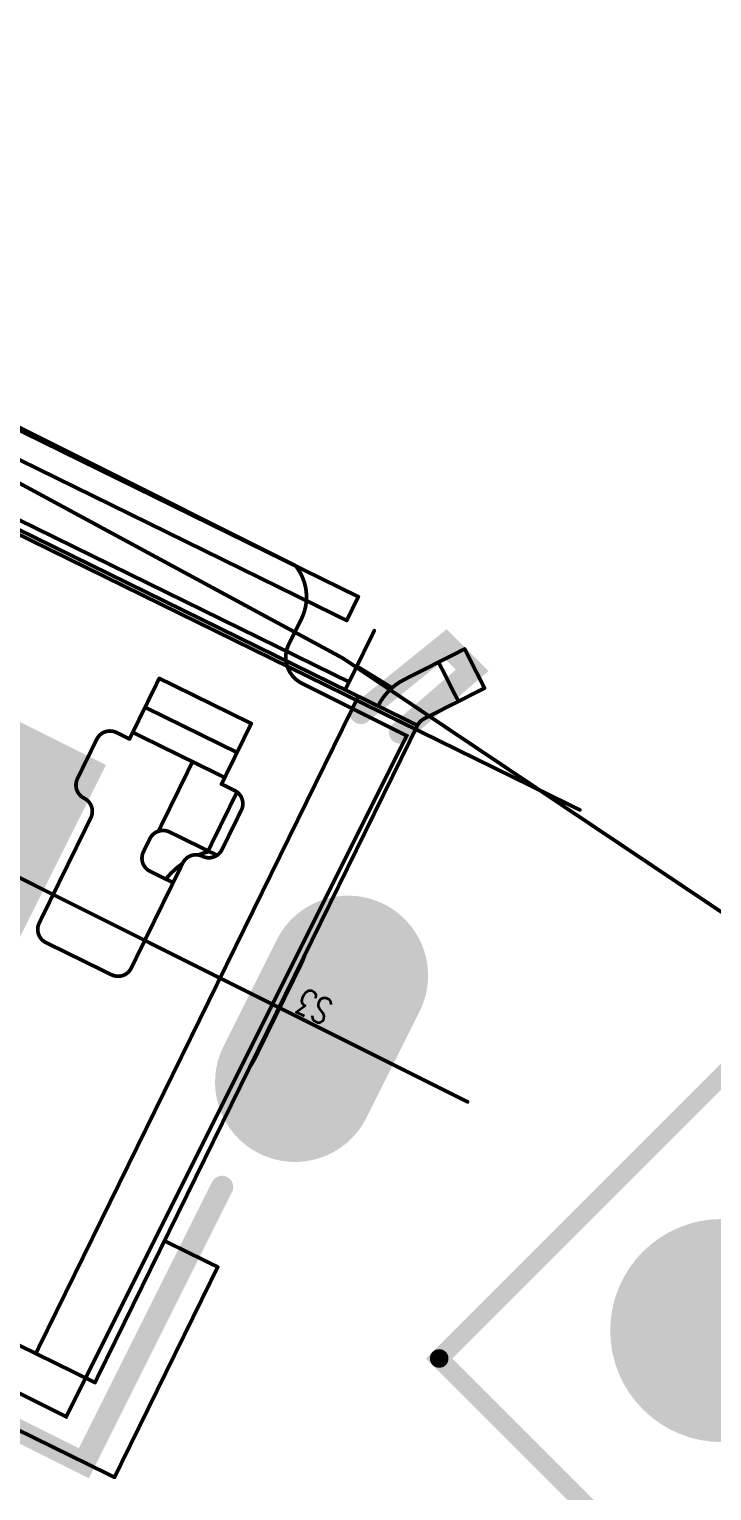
# Model space of a CAD drawing. Extents: x -79 to 36, y -58 to 47.
# Drawn here: x 16.22 to 20.88, y 24.7 to 34.68 of the extents above; entities that cross this region are included whole.
import ezdxf

# ---------------------------------------------------------------- set-up
doc = ezdxf.new("R2010")
doc.units = 0
doc.header["$MEASUREMENT"] = 0
doc.linetypes.add('PADS_DASH_38100', pattern=[0.254, 0.127, -0.127])
doc.layers.get('0').update_dxf_attribs({"linetype": 'CONTINUOUS'})
for name, color, linetype in [('2D_LINE_00', 2, 'CONTINUOUS'), ('BOARD_OUTLINE_00', 254, 'CONTINUOUS'), ('DRIL_PLTE_THRU_01', 5, 'CONTINUOUS'), ('DRIL_SYMBOL', 254, 'CONTINUOUS'), ('PADS_INNER', 186, 'CONTINUOUS'), ('PADS_TOP', 186, 'CONTINUOUS'), ('PART_NAME_01', 254, 'CONTINUOUS'), ('PART_TOP_2DLINE_01', 254, 'CONTINUOUS'), ('PART_TOP_2DLINE_20', 6, 'CONTINUOUS'), ('PART_TOP_2DLINE_26', 2, 'CONTINUOUS'), ('PART_TOP_TEXT_20', 6, 'CONTINUOUS')]:
    doc.layers.add(name, color=color, linetype=linetype)
doc.styles.add('W0$0254', font='simplex', dxfattribs={"width": 0.75})
doc.styles.add('W0$127', font='simplex', dxfattribs={"width": 0.75})

# ---------------------------------------------------------------- blocks, each defined once
blk = doc.blocks.new('BOARD_354')
at = {"layer": 'BOARD_OUTLINE_00', "const_width": 0.0254}
blk.add_lwpolyline([(0, 0, -0.345792), (0.0912, -1.3559), (-7.6554, -12.7121, -0.342864), (-8.9403, -13.1259), (-17.4174, -10.0405, 0.397948), (3.9744, -53.9001), (7.9759, -41.5846, -0.500217), (9.642, -41.0158), (22.9292, -50.0797, -0.202089), (23.3926, -50.7974), (24.189, -55.3136, 0.397948), (51.4764, -14.8564), (46.682, -15.8771, -0.204816), (45.8334, -15.7099), (32.7133, -6.7599, -0.496948), (32.6261, -5.0086), (42.5935, 3.3551, 0.397948), (-6.0859, 6.7591)], format="xyb", close=True, dxfattribs=at)
blk = doc.blocks.new('SMOOTH_0$0254')
at = {"const_width": 0.0127}
blk.add_lwpolyline([(-0.00635, 0, 1), (0.00635, 0, 1)], format="xyb", close=True, dxfattribs=at)
blk = doc.blocks.new('DRAWING_36')
at = {"layer": '2D_LINE_00', "const_width": 0.0254}
blk.add_lwpolyline([(0, 0), (0.4131, 0.2092)], dxfattribs=at)
at = {"layer": '2D_LINE_00'}
for p in [(0.4131, 0.2092), (0, 0)]:
    blk.add_blockref('SMOOTH_0$0254', p, dxfattribs=at)
blk = doc.blocks.new('DRAWING_37')
at = {"layer": '2D_LINE_00', "const_width": 0.0254}
blk.add_lwpolyline([(0, 0), (0.4131, 0.2092)], dxfattribs=at)
at = {"layer": '2D_LINE_00'}
for p in [(0.4131, 0.2092), (0, 0)]:
    blk.add_blockref('SMOOTH_0$0254', p, dxfattribs=at)
blk = doc.blocks.new('DRAWING_134')
at = {"layer": '2D_LINE_00', "const_width": 0.0254}
blk.add_lwpolyline([(0, 0), (-0.1322, -0.2693)], dxfattribs=at)
at = {"layer": '2D_LINE_00'}
for p in [(0, 0), (-0.1322, -0.2693)]:
    blk.add_blockref('SMOOTH_0$0254', p, dxfattribs=at)
blk = doc.blocks.new('DRAWING_137')
at = {"layer": '2D_LINE_00', "const_width": 0.0254}
blk.add_lwpolyline([(0, 0), (-0.3525, -0.7181)], dxfattribs=at)
at = {"layer": '2D_LINE_00'}
for p in [(0, 0), (-0.3525, -0.7181)]:
    blk.add_blockref('SMOOTH_0$0254', p, dxfattribs=at)
blk = doc.blocks.new('DRAWING_138')
at = {"layer": '2D_LINE_00', "const_width": 0.0254}
blk.add_lwpolyline([(0, 0), (0.2031, 0.4138)], dxfattribs=at)
at = {"layer": '2D_LINE_00'}
for p in [(0.2031, 0.4138), (0, 0)]:
    blk.add_blockref('SMOOTH_0$0254', p, dxfattribs=at)
blk = doc.blocks.new('DRAWING_146')
at = {"layer": '2D_LINE_00', "const_width": 0.0254}
blk.add_lwpolyline([(0, 0), (-0.044068, -0.089766)], dxfattribs=at)
at = {"layer": '2D_LINE_00'}
for p in [(0, 0), (-0.044068, -0.089766)]:
    blk.add_blockref('SMOOTH_0$0254', p, dxfattribs=at)
blk = doc.blocks.new('DRAWING_151')
at = {"layer": '2D_LINE_00', "const_width": 0.0254}
blk.add_lwpolyline([(0, 0), (0.2329, 0.4745)], dxfattribs=at)
at = {"layer": '2D_LINE_00'}
for p in [(0.2329, 0.4745), (0, 0)]:
    blk.add_blockref('SMOOTH_0$0254', p, dxfattribs=at)
blk = doc.blocks.new('DRAWING_155')
at = {"layer": '2D_LINE_00', "const_width": 0.0254}
blk.add_lwpolyline([(0, 0), (0.3525, 0.7181)], dxfattribs=at)
at = {"layer": '2D_LINE_00'}
for p in [(0.3525, 0.7181), (0, 0)]:
    blk.add_blockref('SMOOTH_0$0254', p, dxfattribs=at)
blk = doc.blocks.new('DRAWING_156')
at = {"layer": '2D_LINE_00', "const_width": 0.0254}
blk.add_lwpolyline([(0, 0), (0.2031, 0.4138)], dxfattribs=at)
at = {"layer": '2D_LINE_00'}
for p in [(0.2031, 0.4138), (0, 0)]:
    blk.add_blockref('SMOOTH_0$0254', p, dxfattribs=at)
blk = doc.blocks.new('DRAWING_159')
at = {"layer": '2D_LINE_00', "const_width": 0.0254}
blk.add_lwpolyline([(0, 0), (-0.197, -0.4013)], dxfattribs=at)
at = {"layer": '2D_LINE_00'}
for p in [(0, 0), (-0.197, -0.4013)]:
    blk.add_blockref('SMOOTH_0$0254', p, dxfattribs=at)
blk = doc.blocks.new('DRAWING_161')
at = {"layer": '2D_LINE_00', "const_width": 0.0254}
blk.add_lwpolyline([(0, 0), (0.1322, 0.2693)], dxfattribs=at)
at = {"layer": '2D_LINE_00'}
for p in [(0.1322, 0.2693), (0, 0)]:
    blk.add_blockref('SMOOTH_0$0254', p, dxfattribs=at)
blk = doc.blocks.new('DRAWING_164')
at = {"layer": '2D_LINE_00', "const_width": 0.0254}
blk.add_lwpolyline([(0, 0), (0.0796, 0.1621)], dxfattribs=at)
at = {"layer": '2D_LINE_00'}
for p in [(0.0796, 0.1621), (0, 0)]:
    blk.add_blockref('SMOOTH_0$0254', p, dxfattribs=at)
blk = doc.blocks.new('DRAWING_168')
at = {"layer": '2D_LINE_00', "const_width": 0.0254}
blk.add_lwpolyline([(0, 0), (0.198668, 0.404682)], dxfattribs=at)
at = {"layer": '2D_LINE_00'}
for p in [(0.198668, 0.404682), (0, 0)]:
    blk.add_blockref('SMOOTH_0$0254', p, dxfattribs=at)
blk = doc.blocks.new('DRAWING_169')
at = {"layer": '2D_LINE_00', "const_width": 0.0254}
blk.add_lwpolyline([(0, 0), (2.2034, 4.4883)], dxfattribs=at)
at = {"layer": '2D_LINE_00'}
for p in [(2.2034, 4.4883), (0, 0)]:
    blk.add_blockref('SMOOTH_0$0254', p, dxfattribs=at)
blk = doc.blocks.new('DRAWING_177')
at = {"layer": '2D_LINE_00', "const_width": 0.0254}
blk.add_lwpolyline([(0, 0), (-2.2034, -4.4883)], dxfattribs=at)
at = {"layer": '2D_LINE_00'}
for p in [(0, 0), (-2.2034, -4.4883)]:
    blk.add_blockref('SMOOTH_0$0254', p, dxfattribs=at)
blk = doc.blocks.new('DRAWING_178')
at = {"layer": '2D_LINE_00', "const_width": 0.0254}
blk.add_lwpolyline([(0, 0), (0.3085, 0.6284)], dxfattribs=at)
at = {"layer": '2D_LINE_00'}
for p in [(0.3085, 0.6284), (0, 0)]:
    blk.add_blockref('SMOOTH_0$0254', p, dxfattribs=at)
blk = doc.blocks.new('DRAWING_179')
at = {"layer": '2D_LINE_00', "const_width": 0.0254}
blk.add_lwpolyline([(0, 0), (0.705094, 1.43626)], dxfattribs=at)
at = {"layer": '2D_LINE_00'}
for p in [(0.705094, 1.43626), (0, 0)]:
    blk.add_blockref('SMOOTH_0$0254', p, dxfattribs=at)
blk = doc.blocks.new('DRAWING_188')
at = {"layer": '2D_LINE_00', "const_width": 0.0254}
blk.add_lwpolyline([(0, 0), (1.8851, -0.9254)], dxfattribs=at)
at = {"layer": '2D_LINE_00'}
for p in [(0, 0), (1.8851, -0.9254)]:
    blk.add_blockref('SMOOTH_0$0254', p, dxfattribs=at)
blk = doc.blocks.new('DRAWING_189')
at = {"layer": '2D_LINE_00', "const_width": 0.0254}
blk.add_lwpolyline([(0, 0), (-0.1355, 0.2677)], dxfattribs=at)
at = {"layer": '2D_LINE_00'}
for p in [(-0.1355, 0.2677), (0, 0)]:
    blk.add_blockref('SMOOTH_0$0254', p, dxfattribs=at)
blk = doc.blocks.new('DRAWING_190')
at = {"layer": '2D_LINE_00', "const_width": 0.0254}
blk.add_lwpolyline([(0, 0), (0.1355, -0.2677)], dxfattribs=at)
at = {"layer": '2D_LINE_00'}
for p in [(0, 0), (0.1355, -0.2677)]:
    blk.add_blockref('SMOOTH_0$0254', p, dxfattribs=at)
blk = doc.blocks.new('DRAWING_198')
at = {"layer": '2D_LINE_00', "const_width": 0.0254}
blk.add_lwpolyline([(0, 0), (-0.969476, 0.475938)], dxfattribs=at)
at = {"layer": '2D_LINE_00'}
for p in [(-0.969476, 0.475938), (0, 0)]:
    blk.add_blockref('SMOOTH_0$0254', p, dxfattribs=at)
blk = doc.blocks.new('DRAWING_219')
at = {"layer": '2D_LINE_00', "const_width": 0.0254}
blk.add_lwpolyline([(0, 0), (-0.3636, 0.1785)], dxfattribs=at)
at = {"layer": '2D_LINE_00'}
for p in [(-0.3636, 0.1785), (0, 0)]:
    blk.add_blockref('SMOOTH_0$0254', p, dxfattribs=at)
blk = doc.blocks.new('DRAWING_246')
at = {"layer": '2D_LINE_00', "const_width": 0.0254}
blk.add_lwpolyline([(0, 0), (0.4488, -0.2203)], dxfattribs=at)
at = {"layer": '2D_LINE_00'}
for p in [(0, 0), (0.4488, -0.2203)]:
    blk.add_blockref('SMOOTH_0$0254', p, dxfattribs=at)
blk = doc.blocks.new('DRAWING_252')
at = {"layer": '2D_LINE_00', "const_width": 0.0254}
blk.add_lwpolyline([(0, 0), (0.1571, -0.0771)], dxfattribs=at)
at = {"layer": '2D_LINE_00'}
for p in [(0, 0), (0.1571, -0.0771)]:
    blk.add_blockref('SMOOTH_0$0254', p, dxfattribs=at)
blk = doc.blocks.new('DRAWING_259')
at = {"layer": '2D_LINE_00', "const_width": 0.0254}
blk.add_lwpolyline([(0, 0), (0.3235, -0.1588)], dxfattribs=at)
at = {"layer": '2D_LINE_00'}
for p in [(0, 0), (0.3235, -0.1588)]:
    blk.add_blockref('SMOOTH_0$0254', p, dxfattribs=at)
blk = doc.blocks.new('DRAWING_261')
at = {"layer": '2D_LINE_00', "const_width": 0.0254}
blk.add_lwpolyline([(0, 0), (-0.089766, 0.044068)], dxfattribs=at)
at = {"layer": '2D_LINE_00'}
for p in [(-0.089766, 0.044068), (0, 0)]:
    blk.add_blockref('SMOOTH_0$0254', p, dxfattribs=at)
blk = doc.blocks.new('DRAWING_262')
at = {"layer": '2D_LINE_00', "const_width": 0.0254}
blk.add_lwpolyline([(0, 0), (-0.089766, 0.044068)], dxfattribs=at)
at = {"layer": '2D_LINE_00'}
for p in [(-0.089766, 0.044068), (0, 0)]:
    blk.add_blockref('SMOOTH_0$0254', p, dxfattribs=at)
blk = doc.blocks.new('DRAWING_266')
at = {"layer": '2D_LINE_00', "const_width": 0.0254}
blk.add_lwpolyline([(0, 0), (0.628364, -0.308478)], dxfattribs=at)
at = {"layer": '2D_LINE_00'}
for p in [(0, 0), (0.628364, -0.308478)]:
    blk.add_blockref('SMOOTH_0$0254', p, dxfattribs=at)
blk = doc.blocks.new('DRAWING_267')
at = {"layer": '2D_LINE_00', "const_width": 0.0254}
blk.add_lwpolyline([(0, 0), (-0.6284, 0.3085)], dxfattribs=at)
at = {"layer": '2D_LINE_00'}
for p in [(-0.6284, 0.3085), (0, 0)]:
    blk.add_blockref('SMOOTH_0$0254', p, dxfattribs=at)
blk = doc.blocks.new('DRAWING_273')
at = {"layer": '2D_LINE_00', "const_width": 0.0254}
blk.add_lwpolyline([(0, 0), (-0.6284, 0.3085)], dxfattribs=at)
at = {"layer": '2D_LINE_00'}
for p in [(-0.6284, 0.3085), (0, 0)]:
    blk.add_blockref('SMOOTH_0$0254', p, dxfattribs=at)
blk = doc.blocks.new('DRAWING_275')
at = {"layer": '2D_LINE_00', "const_width": 0.0254}
blk.add_lwpolyline([(0, 0), (-1.122078, 0.550854)], dxfattribs=at)
at = {"layer": '2D_LINE_00'}
for p in [(-1.122078, 0.550854), (0, 0)]:
    blk.add_blockref('SMOOTH_0$0254', p, dxfattribs=at)
blk = doc.blocks.new('DRAWING_276')
at = {"layer": '2D_LINE_00', "linetype": 'PADS_DASH_38100', "const_width": 0.0254}
blk.add_lwpolyline([(0, 0), (-6.7325, 3.3051)], dxfattribs=at)
at = {"layer": '2D_LINE_00'}
for p in [(-6.7325, 3.3051), (0, 0)]:
    blk.add_blockref('SMOOTH_0$0254', p, dxfattribs=at)
blk = doc.blocks.new('DRAWING_278')
at = {"layer": '2D_LINE_00', "const_width": 0.0254}
blk.add_lwpolyline([(0, 0), (-6.7325, 3.3051)], dxfattribs=at)
at = {"layer": '2D_LINE_00'}
for p in [(-6.7325, 3.3051), (0, 0)]:
    blk.add_blockref('SMOOTH_0$0254', p, dxfattribs=at)
blk = doc.blocks.new('DRAWING_279')
at = {"layer": '2D_LINE_00', "const_width": 0.0254}
blk.add_lwpolyline([(0, 0), (5.745, -2.8204)], dxfattribs=at)
at = {"layer": '2D_LINE_00'}
for p in [(0, 0), (5.745, -2.8204)]:
    blk.add_blockref('SMOOTH_0$0254', p, dxfattribs=at)
blk = doc.blocks.new('DRAWING_281')
at = {"layer": '2D_LINE_00', "const_width": 0.0254}
blk.add_lwpolyline([(0, 0), (5.386, -2.6441)], dxfattribs=at)
at = {"layer": '2D_LINE_00'}
for p in [(0, 0), (5.386, -2.6441)]:
    blk.add_blockref('SMOOTH_0$0254', p, dxfattribs=at)
blk = doc.blocks.new('DRAWING_282')
at = {"layer": '2D_LINE_00', "const_width": 0.0254}
blk.add_lwpolyline([(0, 0), (-5.385976, 2.6441)], dxfattribs=at)
at = {"layer": '2D_LINE_00'}
for p in [(-5.385976, 2.6441), (0, 0)]:
    blk.add_blockref('SMOOTH_0$0254', p, dxfattribs=at)
blk = doc.blocks.new('DRAWING_286')
at = {"layer": '2D_LINE_00', "const_width": 0.0254}
blk.add_lwpolyline([(18.6887, 30.1825, 0.001745), (18.4517, 30.3279)], format="xyb", dxfattribs=at)
at = {"layer": '2D_LINE_00'}
for p in [(18.4517, 30.3279), (18.6887, 30.1825)]:
    blk.add_blockref('SMOOTH_0$0254', p, dxfattribs=at)
blk = doc.blocks.new('DRAWING_328')
at = {"layer": '2D_LINE_00', "const_width": 0.0254}
blk.add_lwpolyline([(-0.089766, 0.044068, 0.41370246), (-0.044068, -0.089766)], format="xyb", dxfattribs=at)
at = {"layer": '2D_LINE_00'}
for p in [(-0.089766, 0.044068), (-0.044068, -0.089766)]:
    blk.add_blockref('SMOOTH_0$0254', p, dxfattribs=at)
blk = doc.blocks.new('DRAWING_329')
at = {"layer": '2D_LINE_00', "const_width": 0.0254}
blk.add_lwpolyline([(-0.044068, -0.089766, 0.41370246), (0.089766, -0.044068)], format="xyb", dxfattribs=at)
at = {"layer": '2D_LINE_00'}
for p in [(-0.044068, -0.089766), (0.089766, -0.044068)]:
    blk.add_blockref('SMOOTH_0$0254', p, dxfattribs=at)
blk = doc.blocks.new('DRAWING_330')
at = {"layer": '2D_LINE_00', "const_width": 0.0254}
blk.add_lwpolyline([(-0.089766, 0.044068, 0.41370246), (-0.044068, -0.089766)], format="xyb", dxfattribs=at)
at = {"layer": '2D_LINE_00'}
for p in [(-0.089766, 0.044068), (-0.044068, -0.089766)]:
    blk.add_blockref('SMOOTH_0$0254', p, dxfattribs=at)
blk = doc.blocks.new('DRAWING_331')
at = {"layer": '2D_LINE_00', "const_width": 0.0254}
blk.add_lwpolyline([(0.089766, -0.044068, 0.41370246), (0.044068, 0.089766)], format="xyb", dxfattribs=at)
at = {"layer": '2D_LINE_00'}
for p in [(0.044068, 0.089766), (0.089766, -0.044068)]:
    blk.add_blockref('SMOOTH_0$0254', p, dxfattribs=at)
blk = doc.blocks.new('DRAWING_336')
at = {"layer": '2D_LINE_00', "const_width": 0.0254}
blk.add_lwpolyline([(0.4937, -0.2424, 0.03361), (0.5217, -0.1743)], format="xyb", dxfattribs=at)
at = {"layer": '2D_LINE_00'}
for p in [(0.5217, -0.1743), (0.4937, -0.2424)]:
    blk.add_blockref('SMOOTH_0$0254', p, dxfattribs=at)
blk = doc.blocks.new('DRAWING_337')
at = {"layer": '2D_LINE_00', "const_width": 0.0254}
blk.add_lwpolyline([(-0.1306, 0.5343, 0.035795), (-0.2054, 0.5102)], format="xyb", dxfattribs=at)
at = {"layer": '2D_LINE_00'}
for p in [(-0.2054, 0.5102), (-0.1306, 0.5343)]:
    blk.add_blockref('SMOOTH_0$0254', p, dxfattribs=at)
blk = doc.blocks.new('DRAWING_338')
at = {"layer": '2D_LINE_00', "const_width": 0.0254}
blk.add_lwpolyline([(-0.3126, 0.4525, 0.071681), (-0.4276, 0.3459)], format="xyb", dxfattribs=at)
at = {"layer": '2D_LINE_00'}
for p in [(-0.3126, 0.4525), (-0.4276, 0.3459)]:
    blk.add_blockref('SMOOTH_0$0254', p, dxfattribs=at)
blk = doc.blocks.new('DRAWING_339')
at = {"layer": '2D_LINE_00', "const_width": 0.0254}
blk.add_lwpolyline([(0.4569, -0.3061, 0.03361), (0.4937, -0.2424)], format="xyb", dxfattribs=at)
at = {"layer": '2D_LINE_00'}
for p in [(0.4569, -0.3061), (0.4937, -0.2424)]:
    blk.add_blockref('SMOOTH_0$0254', p, dxfattribs=at)
blk = doc.blocks.new('DRAWING_342')
at = {"layer": '2D_LINE_00', "const_width": 0.0254}
blk.add_lwpolyline([(0.044068, 0.089766, 0.41370246), (-0.089766, 0.044068)], format="xyb", dxfattribs=at)
at = {"layer": '2D_LINE_00'}
for p in [(0.044068, 0.089766), (-0.089766, 0.044068)]:
    blk.add_blockref('SMOOTH_0$0254', p, dxfattribs=at)
blk = doc.blocks.new('DRAWING_343')
at = {"layer": '2D_LINE_00', "const_width": 0.0254}
blk.add_lwpolyline([(-0.044068, -0.089766, 0.41370246), (0.089766, -0.044068)], format="xyb", dxfattribs=at)
at = {"layer": '2D_LINE_00'}
for p in [(-0.044068, -0.089766), (0.089766, -0.044068)]:
    blk.add_blockref('SMOOTH_0$0254', p, dxfattribs=at)
blk = doc.blocks.new('DRAWING_344')
at = {"layer": '2D_LINE_00', "const_width": 0.0254}
blk.add_lwpolyline([(0.089766, -0.044068, 0.41370246), (0.044068, 0.089766)], format="xyb", dxfattribs=at)
at = {"layer": '2D_LINE_00'}
for p in [(0.044068, 0.089766), (0.089766, -0.044068)]:
    blk.add_blockref('SMOOTH_0$0254', p, dxfattribs=at)
blk = doc.blocks.new('DRAWING_345')
at = {"layer": '2D_LINE_00', "const_width": 0.0254}
blk.add_lwpolyline([(-0.089766, 0.044068, 0.41370246), (-0.044068, -0.089766)], format="xyb", dxfattribs=at)
at = {"layer": '2D_LINE_00'}
for p in [(-0.089766, 0.044068), (-0.044068, -0.089766)]:
    blk.add_blockref('SMOOTH_0$0254', p, dxfattribs=at)
blk = doc.blocks.new('DRAWING_346')
at = {"layer": '2D_LINE_00', "const_width": 0.0254}
blk.add_lwpolyline([(0.044068, 0.089766, 0.41370246), (-0.089766, 0.044068)], format="xyb", dxfattribs=at)
at = {"layer": '2D_LINE_00'}
for p in [(0.044068, 0.089766), (-0.089766, 0.044068)]:
    blk.add_blockref('SMOOTH_0$0254', p, dxfattribs=at)
blk = doc.blocks.new('DRAWING_347')
at = {"layer": '2D_LINE_00', "const_width": 0.0254}
blk.add_lwpolyline([(-0.1807, 0.3569, 0.162412), (-0.3591, 0.1763)], format="xyb", dxfattribs=at)
at = {"layer": '2D_LINE_00'}
for p in [(-0.1807, 0.3569), (-0.3591, 0.1763)]:
    blk.add_blockref('SMOOTH_0$0254', p, dxfattribs=at)
blk = doc.blocks.new('DRAWING_352')
at = {"layer": '2D_LINE_00', "const_width": 0.0254}
blk.add_lwpolyline([(0.044068, 0.089766, 0.41370246), (-0.089766, 0.044068)], format="xyb", dxfattribs=at)
at = {"layer": '2D_LINE_00'}
for p in [(0.044068, 0.089766), (-0.089766, 0.044068)]:
    blk.add_blockref('SMOOTH_0$0254', p, dxfattribs=at)
blk = doc.blocks.new('DRAWING_353')
at = {"layer": '2D_LINE_00', "const_width": 0.0254}
blk.add_lwpolyline([(-0.0452, 0.0892, 0.162412), (-0.0898, 0.0441)], format="xyb", dxfattribs=at)
at = {"layer": '2D_LINE_00'}
for p in [(-0.0452, 0.0892), (-0.0898, 0.0441)]:
    blk.add_blockref('SMOOTH_0$0254', p, dxfattribs=at)
blk = doc.blocks.new('SMOOTH_0$1524')
at = {"const_width": 0.0762}
blk.add_lwpolyline([(-0.0381, 0, 1), (0.0381, 0, 1)], format="xyb", close=True, dxfattribs=at)
blk = doc.blocks.new('PART_BODY_TOP_3')
at = {"layer": 'PART_TOP_2DLINE_20', "const_width": 0.0254}
blk.add_lwpolyline([(2.8001, 3.3858, 0.414214), (3, 3.1859), (3.8001, 3.1859), (3.8001, -2.0142), (-3.8001, -2.0142), (-3.8001, 3.1859), (-3, 3.1859, 0.414214), (-2.8001, 3.3858), (-2.8001, 3.5758, -0.29479), (-2.5999, 3.886), (2.5999, 3.886, -0.293842), (2.8001, 3.5758)], format="xyb", close=True, dxfattribs=at)
at = {"layer": 'PART_TOP_2DLINE_20'}
for points, const_width in [([(3.4501, 3.1859), (3.76, 3.8659), (4, 3.7859), (3.7501, 3.1859)], 0.1524), ([(5.2901, 1.1359), (-5.2901, 1.1359)], 0.0254)]:
    blk.add_lwpolyline(points, dxfattribs=dict(at, const_width=const_width))
at = {"layer": 'PART_TOP_2DLINE_26', "const_width": 0.1524}
blk.add_lwpolyline([(2.9101, -2.2441), (4.05, -2.2441), (4.05, -0.1341)], dxfattribs=at)
at = {"layer": 'PART_TOP_2DLINE_20'}
for name, p in [('SMOOTH_0$1524', (3.76, 3.8659)), ('SMOOTH_0$1524', (4, 3.7859)), ('SMOOTH_0$0254', (2.8001, 3.3858)), ('SMOOTH_0$0254', (3, 3.1859)), ('SMOOTH_0$1524', (3.4501, 3.1859)), ('SMOOTH_0$1524', (3.7501, 3.1859)), ('SMOOTH_0$0254', (5.2901, 1.1359))]:
    blk.add_blockref(name, p, dxfattribs=at)
at = {"layer": 'PART_TOP_2DLINE_26'}
for p in [(4.05, -0.1341), (4.05, -2.2441)]:
    blk.add_blockref('SMOOTH_0$1524', p, dxfattribs=at)
at = {"layer": 'PART_TOP_TEXT_20', "style": 'W0$0254', "width": 0.75}
blk.add_text('S3', height=0.1778, rotation=180, dxfattribs=at).set_placement((4.175, 1.3391))
blk = doc.blocks.new('DRIL_HOLE_0')
blk.add_lwpolyline([(0, 0, 1), (0, 0, 1)], format="xyb", close=True)
blk = doc.blocks.new('PAD_3')
blk.add_lwpolyline([(0, 0, 1), (0, 0, 1)], format="xyb", close=True)
blk = doc.blocks.new('PAD_4')
at = {"const_width": 1.8034}
blk.add_lwpolyline([(-0.9525, 0), (0.9525, 0)], dxfattribs=at)
blk = doc.blocks.new('STK_TOP_15')
at = {"layer": 'DRIL_PLTE_THRU_01'}
blk.add_blockref('DRIL_HOLE_0', (0, 0), dxfattribs=at)
at = {"layer": 'PADS_INNER'}
blk.add_blockref('PAD_3', (0, 0), dxfattribs=at)
at = {"layer": 'PADS_TOP', "rotation": 90}
blk.add_blockref('PAD_4', (0, 0), dxfattribs=at)
blk = doc.blocks.new('DRIL_SYMBOL_0$8382')
at = {"layer": 'DRIL_SYMBOL', "const_width": 0.0508}
for points in [[(0, -0.254), (0, 0.254)], [(-0.254, 0), (0.254, 0)]]:
    blk.add_lwpolyline(points, dxfattribs=at)
blk = doc.blocks.new('DRIL_HOLE_0$8382')
at = {"const_width": 0.4191}
blk.add_lwpolyline([(-0.20955, 0, 1), (0.20955, 0, 1)], format="xyb", close=True, dxfattribs=at)
blk.add_blockref('DRIL_SYMBOL_0$8382', (0, 0))
blk = doc.blocks.new('PAD_6')
at = {"const_width": 0.5461}
blk.add_lwpolyline([(-0.4064, -0.27305), (0.4064, -0.27305, 1), (0.4064, 0.27305), (-0.4064, 0.27305, 1)], format="xyb", close=True, dxfattribs=at)
blk = doc.blocks.new('STK_TOP_17')
at = {"layer": 'DRIL_PLTE_THRU_01'}
blk.add_blockref('DRIL_HOLE_0$8382', (0, 0), dxfattribs=at)
at = {"layer": 'PADS_INNER', "rotation": 90}
blk.add_blockref('PAD_6', (0, 0), dxfattribs=at)
at = {"layer": 'PADS_TOP', "rotation": 90}
blk.add_blockref('PAD_6', (0, 0), dxfattribs=at)
blk = doc.blocks.new('SYM_TOP_3')
for name, p in [('PART_BODY_TOP_3', (0, 0)), ('STK_TOP_15', (1.1501, 1.1359)), ('STK_TOP_17', (4.175, 1.1359))]:
    blk.add_blockref(name, p)
blk = doc.blocks.new('PART_TOP_1')
blk.add_blockref('SYM_TOP_3', (0, 0))
blk = doc.blocks.new('SMOOTH_0$127')
at = {"const_width": 0.0635}
blk.add_lwpolyline([(-0.03175, 0, 1), (0.03175, 0, 1)], format="xyb", close=True, dxfattribs=at)
blk = doc.blocks.new('PART_BODY_TOP_20')
at = {"layer": 'PART_TOP_2DLINE_01', "const_width": 0.127}
blk.add_lwpolyline([(-2.5, 1.5), (2.5, 1.5), (2.5, -1.5), (-2.5, -1.5)], close=True, dxfattribs=at)
blk.add_lwpolyline([(0, 1.5), (0, -1.5)], dxfattribs=at)
at = {"layer": 'PART_TOP_2DLINE_01'}
for p in [(-2.5, 1.5), (0, 1.5), (2.5, 1.5), (-2.5, -1.5), (0, -1.5), (2.5, -1.5)]:
    blk.add_blockref('SMOOTH_0$127', p, dxfattribs=at)
blk = doc.blocks.new('DRIL_SYMBOL_0$889')
at = {"layer": 'DRIL_SYMBOL', "const_width": 0.0508}
for points in [[(0, -0.254), (0, 0.254)], [(-0.254, 0), (0.254, 0)]]:
    blk.add_lwpolyline(points, dxfattribs=at)
blk = doc.blocks.new('DRIL_HOLE_0$889')
at = {"const_width": 0.4445}
blk.add_lwpolyline([(-0.22225, 0, 1), (0.22225, 0, 1)], format="xyb", close=True, dxfattribs=at)
blk.add_blockref('DRIL_SYMBOL_0$889', (0, 0))
blk = doc.blocks.new('PAD_2')
at = {"const_width": 0.762}
blk.add_lwpolyline([(0, -0.381, 1), (0, 0.381, 1)], format="xyb", close=True, dxfattribs=at)
blk = doc.blocks.new('STK_TOP_13')
at = {"layer": 'DRIL_PLTE_THRU_01'}
blk.add_blockref('DRIL_HOLE_0$889', (0, 0), dxfattribs=at)
at = {"layer": 'PADS_INNER'}
blk.add_blockref('PAD_2', (0, 0), dxfattribs=at)
at = {"layer": 'PADS_TOP'}
blk.add_blockref('PAD_2', (0, 0), dxfattribs=at)
blk = doc.blocks.new('SYM_TOP_20')
for name, p in [('PART_BODY_TOP_20', (0, 0)), ('STK_TOP_13', (-1.27, 0)), ('STK_TOP_13', (1.27, 0))]:
    blk.add_blockref(name, p)
blk = doc.blocks.new('PART_TOP_72')
blk.add_blockref('SYM_TOP_20', (0, 0))
at = {"layer": 'PART_NAME_01', "style": 'W0$127', "width": 0.75}
blk.add_text('J15', height=0.889, dxfattribs=at).set_placement((-2.5, 1.5))

msp = doc.modelspace()

# ---------------------------------------------------------------- block references
for name, p in [('BOARD_354', (-16.455, 20.6663)), ('DRAWING_282', (18.4633, 30.8018)), ('DRAWING_278', (18.8675, 29.9232)), ('DRAWING_281', (12.9978, 33.2838)), ('DRAWING_276', (18.8545, 29.8968)), ('DRAWING_279', (12.6553, 33.04)), ('DRAWING_164', (18.3838, 30.6397)), ('DRAWING_168', (18.3738, 30.1656)), ('DRAWING_36', (18.7766, 30.236)), ('DRAWING_190', (19.1897, 30.4452)), ('DRAWING_189', (19.1468, 30.0872)), ('DRAWING_138', (16.9004, 29.8306)), ('DRAWING_273', (17.7319, 29.9359)), ('DRAWING_286', (0, 0)), ('DRAWING_347', (18.9573, 29.8791)), ('DRAWING_37', (18.9121, 29.9684)), ('DRAWING_169', (16.2601, 25.6332)), ('DRAWING_267', (17.6349, 29.7383)), ('DRAWING_156', (17.5288, 29.5221)), ('DRAWING_353', (18.9573, 29.8791)), ('DRAWING_177', (18.8675, 29.9232)), ('DRAWING_352', (16.7666, 29.7849)), ('DRAWING_262', (16.9004, 29.8306)), ('DRAWING_266', (16.9224, 29.8755)), ('DRAWING_275', (19.9766, 29.3459)), ('DRAWING_134', (16.6768, 29.829)), ('DRAWING_151', (17.0979, 29.2005)), ('DRAWING_330', (16.6344, 29.5156)), ('DRAWING_159', (17.6341, 29.4671)), ('DRAWING_261', (17.6185, 29.4781)), ('DRAWING_344', (17.5745, 29.3883)), ('DRAWING_331', (16.5462, 29.3361)), ('DRAWING_161', (17.532, 29.0749)), ('DRAWING_137', (16.636, 29.292)), ('DRAWING_146', (17.0395, 29.1496)), ('DRAWING_346', (17.1293, 29.1055)), ('DRAWING_259', (17.1734, 29.1953)), ('DRAWING_345', (17.0852, 29.0158)), ('DRAWING_342', (17.3541, 28.9395)), ('DRAWING_337', (17.5754, 28.5278)), ('DRAWING_343', (17.4422, 29.119)), ('DRAWING_155', (16.9118, 28.2654)), ('DRAWING_338', (17.5754, 28.5278)), ('DRAWING_252', (17.0412, 28.926)), ('DRAWING_328', (16.3732, 28.5298)), ('DRAWING_246', (16.3291, 28.44)), ('DRAWING_336', (17.5754, 28.5278)), ('DRAWING_329', (16.822, 28.3095)), ('DRAWING_178', (17.7606, 27.6571)), ('DRAWING_339', (17.2669, 27.8995)), ('DRAWING_219', (17.5027, 26.2241)), ('DRAWING_179', (16.7976, 24.7878)), ('DRAWING_198', (16.6641, 25.4349)), ('DRAWING_188', (14.9125, 25.7133))]:
    msp.add_blockref(name, p)
for name, p, rotation in [('PART_TOP_1', (13.97, 28.702), 333.435), ('PART_TOP_72', (21.844, 24.892), 135)]:
    msp.add_blockref(name, p, dxfattribs=dict(rotation=rotation))

doc.saveas('drawing.dxf')
